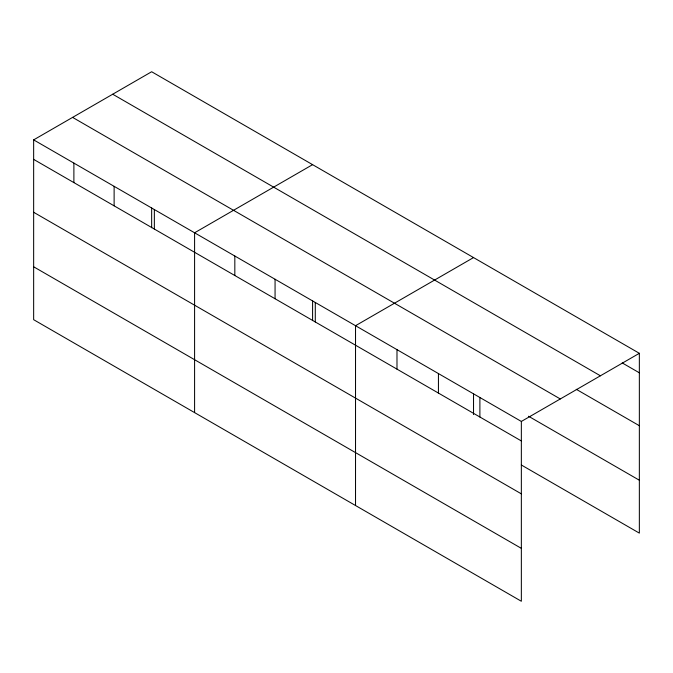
<?xml version="1.0" encoding="UTF-8"?>
<svg xmlns="http://www.w3.org/2000/svg" width="673" height="673" viewBox="0 0 673 673"><rect width="100%" height="100%" fill="white"/><g stroke="black" fill="none" stroke-linecap="round" stroke-linejoin="round"><path stroke-width="1.01" d="M33.65 139.875L521.348 421.441L521.348 601.258L33.65 319.692L33.65 139.875L151.652 71.742L639.35 353.308L639.35 533.125L521.297 464.967M312.592 164.658L194.59 232.791L194.59 412.608M473.531 257.582L355.529 325.707L355.529 505.524M521.348 421.441L639.35 353.308M622.231 362.924L639.35 372.808M112.711 94.228L600.409 375.795M576.265 389.297L639.35 425.715M72.591 117.388L560.289 398.954M528.507 416.225L639.35 480.228M33.65 159.375L521.348 440.941M33.65 212.273L521.348 493.847M33.65 266.786L521.348 548.352M479.891 397.507L479.891 417.008M473.531 393.823L473.531 414.576M438.434 373.574L438.434 393.074M396.986 349.64L396.986 369.141M315.292 302.48L315.292 321.98M312.592 300.907L312.592 320.617M275.064 279.245L275.064 298.745M234.827 256.018L234.827 275.518M154.353 209.564L154.353 229.064M151.652 207.991L151.652 227.701M114.124 186.328L114.124 205.829M73.887 163.102L73.887 182.602"/></g></svg>
